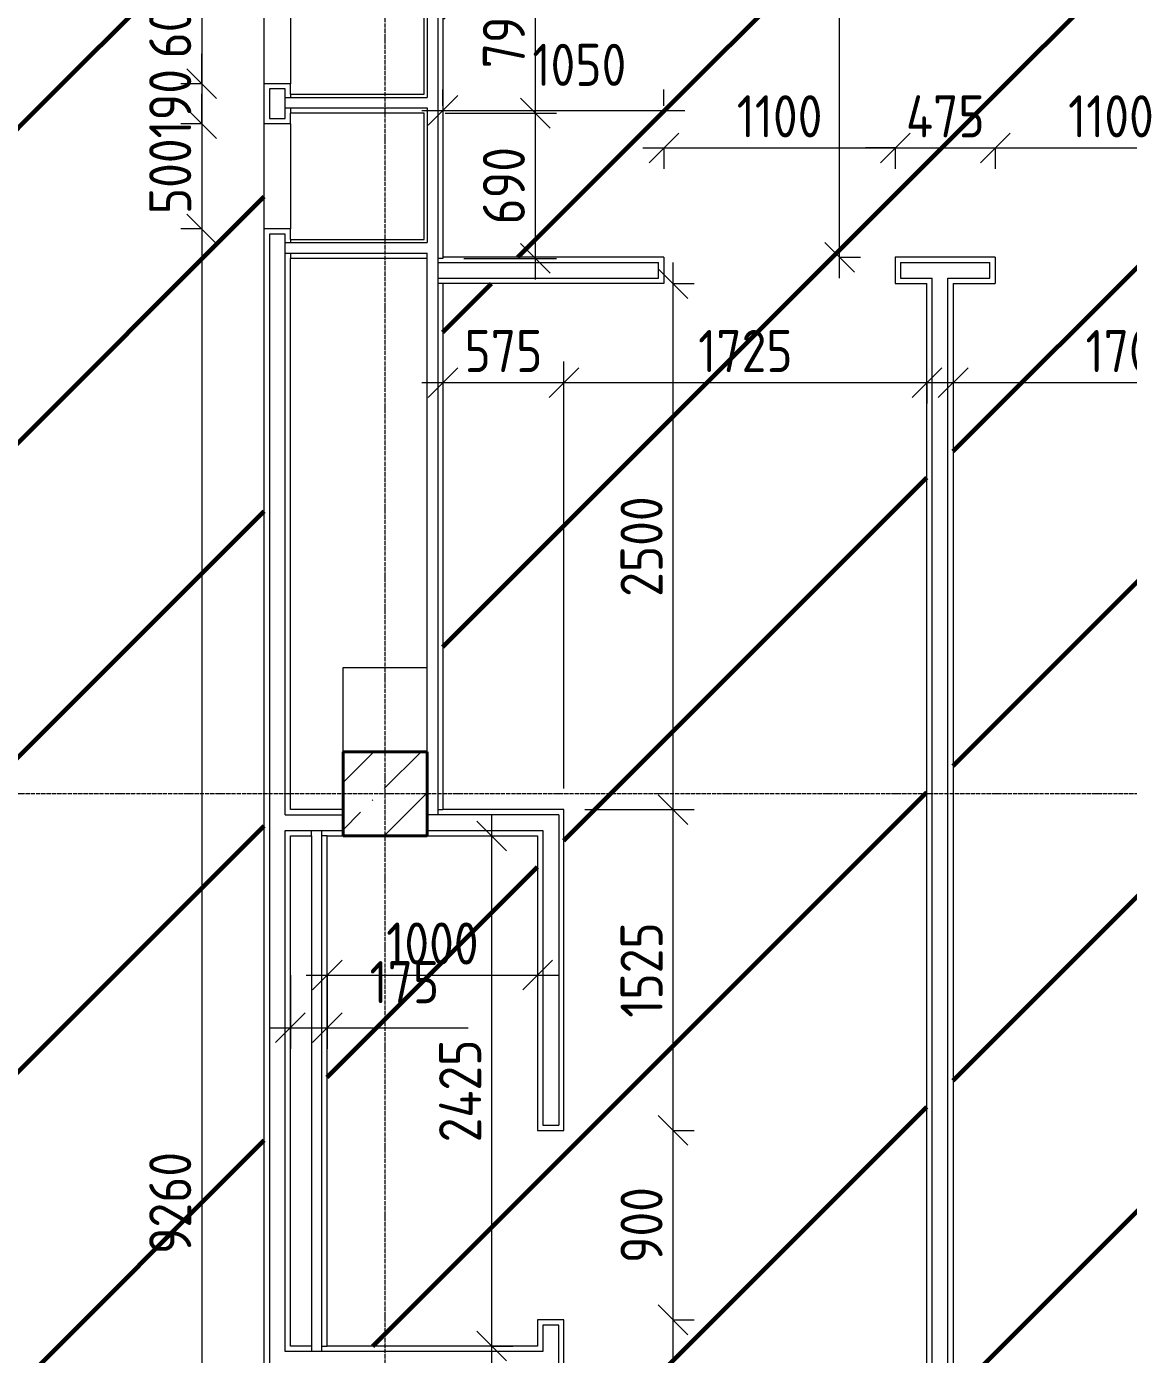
# Model space of a CAD drawing. Header units: millimetres. Extents: x -56773 to 323062, y -262288 to 76460.
# Drawn here: x -10895 to -5658, y -143857 to -137546 of the extents above; entities that cross this region are included whole.
import ezdxf

# ---------------------------------------------------------------- set-up
doc = ezdxf.new("R2010")
doc.units = ezdxf.units.MM
doc.linetypes.add('ADSK_Линия сетки', pattern=[25, 20, -2.5, 0, -2.5])
for name, color, linetype, lineweight in [('1.1)Стяжка керамзит  2 этаж', 5, 'Continuous', 60), ('Несущие колонны', 7, 'Continuous', 18), ('Оси', 7, 'Continuous', 9), ('Перекрытие', 7, 'Continuous', 18), ('Размеры', 7, 'Continuous', 9), ('Стены внутренние', 7, 'Continuous', 18), ('Стены штриховка', 7, 'Continuous', 9)]:
    doc.layers.add(name, color=color, linetype=linetype, lineweight=lineweight)
doc.styles.add('GOST Common_3', font='', dxfattribs={"width": 0.9, "height": 200})
doc.styles.get('GOST Common_3').set_extended_font_data('GOST Common')
doc.dimstyles.new('ADSK_Основной_2_0', dxfattribs={"dimscale": 304.8, "dimtxt": 201.142999, "dimasz": 0.463911, "dimexe": 0.328084, "dimexo": 0.328084, "dimgap": 0.164042, "dimtad": 1, "dimdec": 3, "dimrnd": 0.001, "dimdsep": 46, "dimtxsty": 'GOST Common_3', "dimblk1": 'OBLIQUE', "dimblk2": 'OBLIQUE', "dimsah": 1, "dimcen": 0.09, "dimdle": 0.328084, "dimazin": 2, "dimtfac": 1, "dimtdec": 4, "dimtix": 1, "dimtmove": 0, "dimatfit": 3, "dimfxl": 1, "dimtvp": 1, "dimtolj": 1, "dimtzin": 0, "dimlwd": 20, "dimlwe": 20, "dimarcsym": 2})
doc.dimstyles.new('ADSK_Основной_2_0_1', dxfattribs={"dimscale": 304.8, "dimtxt": 201.142999, "dimasz": 0.463911, "dimexe": 0.328084, "dimexo": 0.328084, "dimgap": 0.164042, "dimtad": 1, "dimdec": 3, "dimrnd": 0.001, "dimdsep": 46, "dimtxsty": 'GOST Common_3', "dimblk1": 'OBLIQUE', "dimblk2": 'OBLIQUE', "dimsah": 1, "dimcen": 0.09, "dimdle": 0.328084, "dimazin": 2, "dimtfac": 1, "dimtdec": 4, "dimtix": 1, "dimtmove": 1, "dimatfit": 3, "dimfxl": 1, "dimtvp": 1, "dimtolj": 1, "dimtzin": 0, "dimlwd": 20, "dimlwe": 20, "dimarcsym": 2})
doc.dimstyles.new('ADSK_Основной_2_0_2', dxfattribs={"dimscale": 304.8, "dimtxt": 201.142999, "dimasz": 0.463911, "dimexe": 0.328084, "dimexo": 0.328084, "dimgap": 0.164042, "dimtad": 1, "dimdec": 3, "dimrnd": 0.001, "dimdsep": 46, "dimtxsty": 'GOST Common_3', "dimblk1": 'OBLIQUE', "dimblk2": 'OBLIQUE', "dimsah": 1, "dimcen": 0.09, "dimdle": 0.328084, "dimazin": 2, "dimtfac": 1, "dimtdec": 4, "dimtix": 1, "dimtmove": 0, "dimatfit": 3, "dimfxl": 1, "dimtvp": 1, "dimtolj": 1, "dimtzin": 0, "dimlwd": 20, "dimlwe": 20, "dimarcsym": 2})

# ---------------------------------------------------------------- blocks, each defined once
blk = doc.blocks.new('ADSK_КолоннаЖБ_Прямоугольная - 400x400 мм-1807142-Кладочный план 3-го этажа')
at = {"layer": 'Несущие колонны', "lineweight": 40}
for p, q in [((-200, 200), (200, 200)), ((-200, -200), (-200, 200)), ((200, 200), (200, -200)), ((200, -200), (-200, -200))]:
    blk.add_line(p, q, dxfattribs=at)
blk = doc.blocks.new('_Oblique')
at = {"color": 0, "linetype": 'ByBlock', "lineweight": -2}
blk.add_line((-0.5, -0.5), (0.5, 0.5), dxfattribs=at)
blk = doc.blocks.new('*D5318')
at = {"layer": 'Defpoints', "color": 0, "transparency": 16777216}
for p in [(-9962, -137217.8), (-10061.9, -137817.8), (-9962, -137817.8)]:
    blk.add_point(p, dxfattribs=at)
at = {"layer": 'Размеры', "color": 0, "lineweight": 20, "transparency": 16777216}
for p, q in [((-10061.9, -137117.8), (-10061.9, -137917.8)), ((-10062, -137217.8), (-10161.9, -137217.8)), ((-10062, -137817.8), (-10161.9, -137817.8))]:
    blk.add_line(p, q, dxfattribs=at)
at = {"layer": 'Размеры', "color": 0, "lineweight": 20, "transparency": 16777216, "xscale": 141.4, "yscale": 141.4, "zscale": 141.4}
for p, rotation in [((-10061.9, -137217.8), 90), ((-10061.9, -137817.8), 270)]:
    blk.add_blockref('_Oblique', p, dxfattribs=dict(at, rotation=rotation))
at = {"layer": 'Размеры', "color": 0, "lineweight": 9, "transparency": 16777216, "insert": (-10211.9, -137517.8), "char_height": 200, "width": 454.106, "attachment_point": 5, "rotation": 90, "style": 'GOST Common_3'}
blk.add_mtext('\\A1;600', dxfattribs=at)
blk = doc.blocks.new('*D5319')
at = {"layer": 'Defpoints', "color": 0, "transparency": 16777216}
for p in [(-9962, -137817.8), (-10061.9, -138007.8), (-9962, -138007.8)]:
    blk.add_point(p, dxfattribs=at)
at = {"layer": 'Размеры', "color": 0, "lineweight": 20, "transparency": 16777216}
for p, q in [((-10061.9, -137817.8), (-10061.9, -137676.4)), ((-10062, -137817.8), (-10161.9, -137817.8)), ((-10061.9, -137817.8), (-10061.9, -138007.8)), ((-10062, -138007.8), (-10161.9, -138007.8)), ((-10061.9, -138007.8), (-10061.9, -138149.2))]:
    blk.add_line(p, q, dxfattribs=at)
at = {"layer": 'Размеры', "color": 0, "lineweight": 20, "transparency": 16777216, "xscale": 141.4, "yscale": 141.4, "zscale": 141.4}
for p, rotation in [((-10061.9, -137817.8), 270), ((-10061.9, -138007.8), 90)]:
    blk.add_blockref('_Oblique', p, dxfattribs=dict(at, rotation=rotation))
at = {"layer": 'Размеры', "color": 0, "lineweight": 9, "transparency": 16777216, "insert": (-10211.9, -137912.8), "char_height": 200, "width": 409.104, "attachment_point": 5, "rotation": 90, "style": 'GOST Common_3'}
blk.add_mtext('\\A1;190', dxfattribs=at)
blk = doc.blocks.new('*D5320')
at = {"layer": 'Defpoints', "color": 0, "transparency": 16777216}
for p in [(-9962, -138007.8), (-10061.9, -138507.8), (-9962, -138507.8)]:
    blk.add_point(p, dxfattribs=at)
at = {"layer": 'Размеры', "color": 0, "lineweight": 20, "transparency": 16777216}
for p, q in [((-10061.9, -138007.8), (-10061.9, -137866.4)), ((-10062, -138007.8), (-10161.9, -138007.8)), ((-10061.9, -138007.8), (-10061.9, -138507.8)), ((-10062, -138507.8), (-10161.9, -138507.8)), ((-10061.9, -138507.8), (-10061.9, -138649.2))]:
    blk.add_line(p, q, dxfattribs=at)
at = {"layer": 'Размеры', "color": 0, "lineweight": 20, "transparency": 16777216, "xscale": 141.4, "yscale": 141.4, "zscale": 141.4}
for p, rotation in [((-10061.9, -138007.8), 270), ((-10061.9, -138507.8), 90)]:
    blk.add_blockref('_Oblique', p, dxfattribs=dict(at, rotation=rotation))
at = {"layer": 'Размеры', "color": 0, "lineweight": 9, "transparency": 16777216, "insert": (-10211.9, -138257.8), "char_height": 200, "width": 454.106, "attachment_point": 5, "rotation": 90, "style": 'GOST Common_3'}
blk.add_mtext('\\A1;500', dxfattribs=at)
blk = doc.blocks.new('*D5321')
at = {"layer": 'Defpoints', "color": 0, "transparency": 16777216}
for p in [(-9962, -138507.8), (-10061.9, -147767.8), (-9765.6, -147767.8)]:
    blk.add_point(p, dxfattribs=at)
at = {"layer": 'Размеры', "color": 0, "lineweight": 20, "transparency": 16777216}
for p, q in [((-10061.9, -138407.8), (-10061.9, -147867.8)), ((-10062, -138507.8), (-10161.9, -138507.8)), ((-9865.6, -147767.8), (-10161.9, -147767.8))]:
    blk.add_line(p, q, dxfattribs=at)
at = {"layer": 'Размеры', "color": 0, "lineweight": 20, "transparency": 16777216, "xscale": 141.4, "yscale": 141.4, "zscale": 141.4}
for p, rotation in [((-10061.9, -138507.8), 90), ((-10061.9, -147767.8), 270)]:
    blk.add_blockref('_Oblique', p, dxfattribs=dict(at, rotation=rotation))
at = {"layer": 'Размеры', "color": 0, "lineweight": 9, "transparency": 16777216, "insert": (-10211.9, -143137.8), "char_height": 200, "width": 605.475, "attachment_point": 5, "rotation": 90, "style": 'GOST Common_3'}
blk.add_mtext('\\A1;9260', dxfattribs=at)
blk = doc.blocks.new('*D5360')
at = {"layer": 'Defpoints', "color": 0, "transparency": 16777216}
for p in [(-8915.6, -134517.8), (-7030.4, -134517.8), (-7130.4, -138642.8)]:
    blk.add_point(p, dxfattribs=at)
at = {"layer": 'Размеры', "color": 0, "lineweight": 20, "transparency": 16777216}
for p, q in [((-7030.4, -138742.8), (-7030.4, -134417.8)), ((-8815.6, -134517.8), (-6930.4, -134517.8)), ((-7030.4, -138642.8), (-6930.4, -138642.8))]:
    blk.add_line(p, q, dxfattribs=at)
at = {"layer": 'Размеры', "color": 0, "lineweight": 20, "transparency": 16777216, "xscale": 141.4, "yscale": 141.4, "zscale": 141.4}
for p, rotation in [((-7030.4, -134517.8), 90), ((-7030.4, -138642.8), 270)]:
    blk.add_blockref('_Oblique', p, dxfattribs=dict(at, rotation=rotation))
at = {"layer": 'Размеры', "color": 0, "lineweight": 9, "transparency": 16777216, "insert": (-7180.4, -136580.3), "char_height": 200, "width": 580.928, "attachment_point": 5, "rotation": 90, "style": 'GOST Common_3'}
blk.add_mtext('\\A1;4125', dxfattribs=at)
blk = doc.blocks.new('*D5364')
at = {"layer": 'Defpoints', "color": 0, "transparency": 16777216}
for p in [(-9005.6, -137957.8), (-8476.1, -137957.8), (-8915.6, -138647.8)]:
    blk.add_point(p, dxfattribs=at)
at = {"layer": 'Размеры', "color": 0, "lineweight": 20, "transparency": 16777216}
for p, q in [((-8476.1, -138747.8), (-8476.1, -137857.8)), ((-8905.6, -137957.8), (-8376.1, -137957.8)), ((-8815.6, -138647.8), (-8376.1, -138647.8))]:
    blk.add_line(p, q, dxfattribs=at)
at = {"layer": 'Размеры', "color": 0, "lineweight": 20, "transparency": 16777216, "xscale": 141.4, "yscale": 141.4, "zscale": 141.4}
for p, rotation in [((-8476.1, -137957.8), 90), ((-8476.1, -138647.8), 270)]:
    blk.add_blockref('_Oblique', p, dxfattribs=dict(at, rotation=rotation))
at = {"layer": 'Размеры', "color": 0, "lineweight": 9, "transparency": 16777216, "insert": (-8626.1, -138302.8), "char_height": 200, "width": 454.106, "attachment_point": 5, "rotation": 90, "style": 'GOST Common_3'}
blk.add_mtext('\\A1;690', dxfattribs=at)
blk = doc.blocks.new('*D5365')
at = {"layer": 'Defpoints', "color": 0, "transparency": 16777216}
for p in [(-9005.6, -137167.8), (-8476.1, -137167.8), (-9005.6, -137957.8)]:
    blk.add_point(p, dxfattribs=at)
at = {"layer": 'Размеры', "color": 0, "lineweight": 20, "transparency": 16777216}
for p, q in [((-8476.1, -138057.8), (-8476.1, -137067.8)), ((-8905.6, -137167.8), (-8376.1, -137167.8)), ((-8905.6, -137957.8), (-8376.1, -137957.8))]:
    blk.add_line(p, q, dxfattribs=at)
at = {"layer": 'Размеры', "color": 0, "lineweight": 20, "transparency": 16777216, "xscale": 141.4, "yscale": 141.4, "zscale": 141.4}
for p, rotation in [((-8476.1, -137167.8), 90), ((-8476.1, -137957.8), 270)]:
    blk.add_blockref('_Oblique', p, dxfattribs=dict(at, rotation=rotation))
at = {"layer": 'Размеры', "color": 0, "lineweight": 9, "transparency": 16777216, "insert": (-8626.1, -137562.8), "char_height": 200, "width": 454.106, "attachment_point": 5, "rotation": 90, "style": 'GOST Common_3'}
blk.add_mtext('\\A1;790', dxfattribs=at)
blk = doc.blocks.new('*D5368')
at = {"layer": 'Defpoints', "color": 0, "transparency": 16777216}
for p in [(-7865.6, -137944.7), (-8915.6, -138022.8), (-7865.6, -138022.8)]:
    blk.add_point(p, dxfattribs=at)
at = {"layer": 'Размеры', "color": 0, "lineweight": 20, "transparency": 16777216}
for p, q in [((-8915.6, -137922.8), (-8915.6, -137844.7)), ((-7865.6, -137922.8), (-7865.6, -137844.7)), ((-9015.6, -137944.7), (-7765.6, -137944.7))]:
    blk.add_line(p, q, dxfattribs=at)
at = {"layer": 'Размеры', "color": 0, "lineweight": 20, "transparency": 16777216, "xscale": 141.4, "yscale": 141.4, "zscale": 141.4, "rotation": 180}
blk.add_blockref('_Oblique', (-8915.6, -137944.7), dxfattribs=at)
at = {"layer": 'Размеры', "color": 0, "lineweight": 20, "transparency": 16777216, "xscale": 141.4, "yscale": 141.4, "zscale": 141.4}
blk.add_blockref('_Oblique', (-7865.6, -137944.7), dxfattribs=at)
at = {"layer": 'Размеры', "color": 0, "lineweight": 9, "transparency": 16777216, "insert": (-8490.2, -137628.1), "char_height": 200, "width": 560.473, "attachment_point": 1, "line_spacing_factor": 1.022761, "style": 'GOST Common_3'}
blk.add_mtext('\\A1;1050', dxfattribs=at)
blk = doc.blocks.new('*D5369')
at = {"layer": 'Defpoints', "color": 0, "transparency": 16777216}
for p in [(-7865.6, -138022.8), (-6765.6, -138022.8), (-6765.6, -138122.8)]:
    blk.add_point(p, dxfattribs=at)
at = {"layer": 'Размеры', "color": 0, "lineweight": 20, "transparency": 16777216}
for p, q in [((-7965.6, -138122.8), (-6665.6, -138122.8)), ((-7865.6, -138122.8), (-7865.6, -138222.8)), ((-6765.6, -138122.8), (-6765.6, -138222.8))]:
    blk.add_line(p, q, dxfattribs=at)
at = {"layer": 'Размеры', "color": 0, "lineweight": 20, "transparency": 16777216, "xscale": 141.4, "yscale": 141.4, "zscale": 141.4, "rotation": 180}
blk.add_blockref('_Oblique', (-7865.6, -138122.8), dxfattribs=at)
at = {"layer": 'Размеры', "color": 0, "lineweight": 20, "transparency": 16777216, "xscale": 141.4, "yscale": 141.4, "zscale": 141.4}
blk.add_blockref('_Oblique', (-6765.6, -138122.8), dxfattribs=at)
at = {"layer": 'Размеры', "color": 0, "lineweight": 9, "transparency": 16777216, "insert": (-7315.6, -137972.8), "char_height": 200, "width": 515.472, "attachment_point": 5, "style": 'GOST Common_3'}
blk.add_mtext('\\A1;1100', dxfattribs=at)
blk = doc.blocks.new('*D5370')
at = {"layer": 'Defpoints', "color": 0, "transparency": 16777216}
for p in [(-6765.6, -138022.8), (-6290.6, -138022.8), (-6290.6, -138122.8)]:
    blk.add_point(p, dxfattribs=at)
at = {"layer": 'Размеры', "color": 0, "lineweight": 20, "transparency": 16777216}
for p, q in [((-6765.6, -138122.8), (-6907, -138122.8)), ((-6765.6, -138122.8), (-6765.6, -138222.8)), ((-6765.6, -138122.8), (-6290.6, -138122.8)), ((-6290.6, -138122.8), (-6290.6, -138222.8)), ((-6290.6, -138122.8), (-6149.2, -138122.8))]:
    blk.add_line(p, q, dxfattribs=at)
at = {"layer": 'Размеры', "color": 0, "lineweight": 20, "transparency": 16777216, "xscale": 141.4, "yscale": 141.4, "zscale": 141.4}
blk.add_blockref('_Oblique', (-6765.6, -138122.8), dxfattribs=at)
at = {"layer": 'Размеры', "color": 0, "lineweight": 20, "transparency": 16777216, "xscale": 141.4, "yscale": 141.4, "zscale": 141.4, "rotation": 180}
blk.add_blockref('_Oblique', (-6290.6, -138122.8), dxfattribs=at)
at = {"layer": 'Размеры', "color": 0, "lineweight": 9, "transparency": 16777216, "insert": (-6528.1, -137972.8), "char_height": 200, "width": 474.561, "attachment_point": 5, "style": 'GOST Common_3'}
blk.add_mtext('\\A1;475', dxfattribs=at)
blk = doc.blocks.new('*D5371')
at = {"layer": 'Defpoints', "color": 0, "transparency": 16777216}
for p in [(-6290.6, -138022.8), (-5190.6, -138022.8), (-5190.6, -138122.8)]:
    blk.add_point(p, dxfattribs=at)
at = {"layer": 'Размеры', "color": 0, "lineweight": 20, "transparency": 16777216}
for p, q in [((-6390.6, -138122.8), (-5090.6, -138122.8)), ((-6290.6, -138122.8), (-6290.6, -138222.8)), ((-5190.6, -138122.8), (-5190.6, -138222.8))]:
    blk.add_line(p, q, dxfattribs=at)
at = {"layer": 'Размеры', "color": 0, "lineweight": 20, "transparency": 16777216, "xscale": 141.4, "yscale": 141.4, "zscale": 141.4, "rotation": 180}
blk.add_blockref('_Oblique', (-6290.6, -138122.8), dxfattribs=at)
at = {"layer": 'Размеры', "color": 0, "lineweight": 20, "transparency": 16777216, "xscale": 141.4, "yscale": 141.4, "zscale": 141.4}
blk.add_blockref('_Oblique', (-5190.6, -138122.8), dxfattribs=at)
at = {"layer": 'Размеры', "color": 0, "lineweight": 9, "transparency": 16777216, "insert": (-5740.6, -137972.8), "char_height": 200, "width": 515.472, "attachment_point": 5, "style": 'GOST Common_3'}
blk.add_mtext('\\A1;1100', dxfattribs=at)
blk = doc.blocks.new('*D5375')
at = {"layer": 'Defpoints', "color": 0, "transparency": 16777216}
for p in [(-7921.8, -143692.8), (-7821.8, -143692.8), (-7921.8, -145042.8)]:
    blk.add_point(p, dxfattribs=at)
at = {"layer": 'Размеры', "color": 0, "lineweight": 20, "transparency": 16777216}
for p, q in [((-7821.8, -145142.8), (-7821.8, -143592.8)), ((-7821.8, -143692.8), (-7721.8, -143692.8)), ((-7821.8, -145042.8), (-7721.8, -145042.8))]:
    blk.add_line(p, q, dxfattribs=at)
at = {"layer": 'Размеры', "color": 0, "lineweight": 20, "transparency": 16777216, "xscale": 141.4, "yscale": 141.4, "zscale": 141.4}
for p, rotation in [((-7821.8, -143692.8), 90), ((-7821.8, -145042.8), 270)]:
    blk.add_blockref('_Oblique', p, dxfattribs=dict(at, rotation=rotation))
at = {"layer": 'Размеры', "color": 0, "lineweight": 9, "transparency": 16777216, "insert": (-7971.8, -144367.8), "char_height": 200, "width": 560.473, "attachment_point": 5, "rotation": 90, "style": 'GOST Common_3'}
blk.add_mtext('\\A1;1350', dxfattribs=at)
blk = doc.blocks.new('*D5376')
at = {"layer": 'Defpoints', "color": 0, "transparency": 16777216}
for p in [(-7921.8, -142792.8), (-7821.8, -142792.8), (-7921.8, -143692.8)]:
    blk.add_point(p, dxfattribs=at)
at = {"layer": 'Размеры', "color": 0, "lineweight": 20, "transparency": 16777216}
for p, q in [((-7821.8, -143792.8), (-7821.8, -142692.8)), ((-7821.8, -142792.8), (-7721.8, -142792.8)), ((-7821.8, -143692.8), (-7721.8, -143692.8))]:
    blk.add_line(p, q, dxfattribs=at)
at = {"layer": 'Размеры', "color": 0, "lineweight": 20, "transparency": 16777216, "xscale": 141.4, "yscale": 141.4, "zscale": 141.4}
for p, rotation in [((-7821.8, -142792.8), 90), ((-7821.8, -143692.8), 270)]:
    blk.add_blockref('_Oblique', p, dxfattribs=dict(at, rotation=rotation))
at = {"layer": 'Размеры', "color": 0, "lineweight": 9, "transparency": 16777216, "insert": (-7971.8, -143242.8), "char_height": 200, "width": 454.106, "attachment_point": 5, "rotation": 90, "style": 'GOST Common_3'}
blk.add_mtext('\\A1;900', dxfattribs=at)
blk = doc.blocks.new('*D5377')
at = {"layer": 'Defpoints', "color": 0, "transparency": 16777216}
for p in [(-8340.6, -141267.8), (-7821.8, -141267.8), (-7921.8, -142792.8)]:
    blk.add_point(p, dxfattribs=at)
at = {"layer": 'Размеры', "color": 0, "lineweight": 20, "transparency": 16777216}
for p, q in [((-7821.8, -142892.8), (-7821.8, -141167.8)), ((-8240.6, -141267.8), (-7721.8, -141267.8)), ((-7821.8, -142792.8), (-7721.8, -142792.8))]:
    blk.add_line(p, q, dxfattribs=at)
at = {"layer": 'Размеры', "color": 0, "lineweight": 20, "transparency": 16777216, "xscale": 141.4, "yscale": 141.4, "zscale": 141.4}
for p, rotation in [((-7821.8, -141267.8), 90), ((-7821.8, -142792.8), 270)]:
    blk.add_blockref('_Oblique', p, dxfattribs=dict(at, rotation=rotation))
at = {"layer": 'Размеры', "color": 0, "lineweight": 9, "transparency": 16777216, "insert": (-7971.8, -142030.3), "char_height": 200, "width": 560.473, "attachment_point": 5, "rotation": 90, "style": 'GOST Common_3'}
blk.add_mtext('\\A1;1525', dxfattribs=at)
blk = doc.blocks.new('*D5378')
at = {"layer": 'Defpoints', "color": 0, "transparency": 16777216}
for p in [(-7921.8, -138767.8), (-7821.8, -138767.8), (-8340.6, -141267.8)]:
    blk.add_point(p, dxfattribs=at)
at = {"layer": 'Размеры', "color": 0, "lineweight": 20, "transparency": 16777216}
for p, q in [((-7821.8, -141367.8), (-7821.8, -138667.8)), ((-7821.8, -138767.8), (-7721.8, -138767.8)), ((-8240.6, -141267.8), (-7721.8, -141267.8))]:
    blk.add_line(p, q, dxfattribs=at)
at = {"layer": 'Размеры', "color": 0, "lineweight": 20, "transparency": 16777216, "xscale": 141.4, "yscale": 141.4, "zscale": 141.4}
for p, rotation in [((-7821.8, -138767.8), 90), ((-7821.8, -141267.8), 270)]:
    blk.add_blockref('_Oblique', p, dxfattribs=dict(at, rotation=rotation))
at = {"layer": 'Размеры', "color": 0, "lineweight": 9, "transparency": 16777216, "insert": (-7971.8, -140017.8), "char_height": 200, "width": 605.475, "attachment_point": 5, "rotation": 90, "style": 'GOST Common_3'}
blk.add_mtext('\\A1;2500', dxfattribs=at)
blk = doc.blocks.new('*D5379')
at = {"layer": 'Defpoints', "color": 0, "transparency": 16777216}
for p in [(-9640.6, -141954.3), (-9465.6, -141954.3), (-9465.6, -142304.5)]:
    blk.add_point(p, dxfattribs=at)
at = {"layer": 'Размеры', "color": 0, "lineweight": 20, "transparency": 16777216}
for p, q in [((-9640.6, -142054.3), (-9640.6, -142404.5)), ((-9465.6, -142054.3), (-9465.6, -142404.5)), ((-9740.6, -142304.5), (-9465.6, -142304.5)), ((-9465.6, -142304.5), (-8795.7, -142304.5))]:
    blk.add_line(p, q, dxfattribs=at)
at = {"layer": 'Размеры', "color": 0, "lineweight": 20, "transparency": 16777216, "xscale": 141.4, "yscale": 141.4, "zscale": 141.4, "rotation": 180}
blk.add_blockref('_Oblique', (-9640.6, -142304.5), dxfattribs=at)
at = {"layer": 'Размеры', "color": 0, "lineweight": 20, "transparency": 16777216, "xscale": 141.4, "yscale": 141.4, "zscale": 141.4}
blk.add_blockref('_Oblique', (-9465.6, -142304.5), dxfattribs=at)
at = {"layer": 'Размеры', "color": 0, "lineweight": 9, "transparency": 16777216, "insert": (-9264.5, -141987.9), "char_height": 200, "width": 409.104, "attachment_point": 1, "line_spacing_factor": 1.022761, "style": 'GOST Common_3'}
blk.add_mtext('\\A1;175', dxfattribs=at)
blk = doc.blocks.new('*D5380')
at = {"layer": 'Defpoints', "color": 0, "transparency": 16777216}
for p in [(-9465.6, -141954.3), (-8465.6, -141954.3), (-8465.6, -142054.3)]:
    blk.add_point(p, dxfattribs=at)
at = {"layer": 'Размеры', "color": 0, "lineweight": 20, "transparency": 16777216}
for p, q in [((-9565.6, -142054.3), (-8365.6, -142054.3)), ((-9465.6, -142054.3), (-9465.6, -142154.3)), ((-8465.6, -142054.3), (-8465.6, -142154.3))]:
    blk.add_line(p, q, dxfattribs=at)
at = {"layer": 'Размеры', "color": 0, "lineweight": 20, "transparency": 16777216, "xscale": 141.4, "yscale": 141.4, "zscale": 141.4, "rotation": 180}
blk.add_blockref('_Oblique', (-9465.6, -142054.3), dxfattribs=at)
at = {"layer": 'Размеры', "color": 0, "lineweight": 20, "transparency": 16777216, "xscale": 141.4, "yscale": 141.4, "zscale": 141.4}
blk.add_blockref('_Oblique', (-8465.6, -142054.3), dxfattribs=at)
at = {"layer": 'Размеры', "color": 0, "lineweight": 9, "transparency": 16777216, "insert": (-8965.6, -141904.3), "char_height": 200, "width": 560.473, "attachment_point": 5, "style": 'GOST Common_3'}
blk.add_mtext('\\A1;1000', dxfattribs=at)
blk = doc.blocks.new('*D5381')
at = {"layer": 'Defpoints', "color": 0, "transparency": 16777216}
for p in [(-8783.9, -141392.8), (-8683.9, -141392.8), (-8783.9, -143817.8)]:
    blk.add_point(p, dxfattribs=at)
at = {"layer": 'Размеры', "color": 0, "lineweight": 20, "transparency": 16777216}
for p, q in [((-8683.9, -143917.8), (-8683.9, -141292.8)), ((-8683.9, -141392.8), (-8583.9, -141392.8)), ((-8683.9, -143817.8), (-8583.9, -143817.8))]:
    blk.add_line(p, q, dxfattribs=at)
at = {"layer": 'Размеры', "color": 0, "lineweight": 20, "transparency": 16777216, "xscale": 141.4, "yscale": 141.4, "zscale": 141.4}
for p, rotation in [((-8683.9, -141392.8), 90), ((-8683.9, -143817.8), 270)]:
    blk.add_blockref('_Oblique', p, dxfattribs=dict(at, rotation=rotation))
at = {"layer": 'Размеры', "color": 0, "lineweight": 9, "transparency": 16777216, "insert": (-8833.9, -142605.3), "char_height": 200, "width": 625.93, "attachment_point": 5, "rotation": 90, "style": 'GOST Common_3'}
blk.add_mtext('\\A1;2425', dxfattribs=at)
blk = doc.blocks.new('*D5503')
at = {"layer": 'Defpoints', "color": 0, "transparency": 16777216}
for p in [(-6490.6, -139138.4), (-4790.6, -139238.4), (-4790.6, -141267.8)]:
    blk.add_point(p, dxfattribs=at)
at = {"layer": 'Размеры', "color": 0, "lineweight": 20, "transparency": 16777216}
for p, q in [((-4790.6, -141167.8), (-4790.6, -139138.4)), ((-6590.6, -139238.4), (-4690.6, -139238.4)), ((-6490.6, -139238.4), (-6490.6, -139338.4))]:
    blk.add_line(p, q, dxfattribs=at)
at = {"layer": 'Размеры', "color": 0, "lineweight": 20, "transparency": 16777216, "xscale": 141.4, "yscale": 141.4, "zscale": 141.4, "rotation": 180}
blk.add_blockref('_Oblique', (-6490.6, -139238.4), dxfattribs=at)
at = {"layer": 'Размеры', "color": 0, "lineweight": 20, "transparency": 16777216, "xscale": 141.4, "yscale": 141.4, "zscale": 141.4}
blk.add_blockref('_Oblique', (-4790.6, -139238.4), dxfattribs=at)
at = {"layer": 'Размеры', "color": 0, "lineweight": 9, "transparency": 16777216, "insert": (-5640.6, -139088.4), "char_height": 200, "width": 560.473, "attachment_point": 5, "style": 'GOST Common_3'}
blk.add_mtext('\\A1;1700', dxfattribs=at)
blk = doc.blocks.new('*D5505')
at = {"layer": 'Defpoints', "color": 0, "transparency": 16777216}
for p in [(-8915.6, -139138.4), (-8340.6, -139238.4), (-8340.6, -141267.8)]:
    blk.add_point(p, dxfattribs=at)
at = {"layer": 'Размеры', "color": 0, "lineweight": 20, "transparency": 16777216}
for p, q in [((-8340.6, -141167.8), (-8340.6, -139138.4)), ((-9015.6, -139238.4), (-8240.6, -139238.4)), ((-8915.6, -139238.4), (-8915.6, -139338.4))]:
    blk.add_line(p, q, dxfattribs=at)
at = {"layer": 'Размеры', "color": 0, "lineweight": 20, "transparency": 16777216, "xscale": 141.4, "yscale": 141.4, "zscale": 141.4, "rotation": 180}
blk.add_blockref('_Oblique', (-8915.6, -139238.4), dxfattribs=at)
at = {"layer": 'Размеры', "color": 0, "lineweight": 20, "transparency": 16777216, "xscale": 141.4, "yscale": 141.4, "zscale": 141.4}
blk.add_blockref('_Oblique', (-8340.6, -139238.4), dxfattribs=at)
at = {"layer": 'Размеры', "color": 0, "lineweight": 9, "transparency": 16777216, "insert": (-8628.1, -139088.4), "char_height": 200, "width": 454.106, "attachment_point": 5, "style": 'GOST Common_3'}
blk.add_mtext('\\A1;575', dxfattribs=at)
blk = doc.blocks.new('*D5506')
at = {"layer": 'Defpoints', "color": 0, "transparency": 16777216}
for p in [(-6615.6, -139138.4), (-6615.6, -139238.4), (-8340.6, -141267.8)]:
    blk.add_point(p, dxfattribs=at)
at = {"layer": 'Размеры', "color": 0, "lineweight": 20, "transparency": 16777216}
for p, q in [((-8340.6, -141167.8), (-8340.6, -139138.4)), ((-8440.6, -139238.4), (-6515.6, -139238.4)), ((-6615.6, -139238.4), (-6615.6, -139338.4))]:
    blk.add_line(p, q, dxfattribs=at)
at = {"layer": 'Размеры', "color": 0, "lineweight": 20, "transparency": 16777216, "xscale": 141.4, "yscale": 141.4, "zscale": 141.4, "rotation": 180}
blk.add_blockref('_Oblique', (-8340.6, -139238.4), dxfattribs=at)
at = {"layer": 'Размеры', "color": 0, "lineweight": 20, "transparency": 16777216, "xscale": 141.4, "yscale": 141.4, "zscale": 141.4}
blk.add_blockref('_Oblique', (-6615.6, -139238.4), dxfattribs=at)
at = {"layer": 'Размеры', "color": 0, "lineweight": 9, "transparency": 16777216, "insert": (-7478.1, -139088.4), "char_height": 200, "width": 560.473, "attachment_point": 5, "style": 'GOST Common_3'}
blk.add_mtext('\\A1;1725', dxfattribs=at)

msp = doc.modelspace()

# ---------------------------------------------------------------- hatches: boundary and pattern name
at = {"layer": '1.1)Стяжка керамзит  2 этаж', "transparency": 33554687}
h = msp.add_hatch(dxfattribs=at)
h.set_pattern_fill('ANSI31', color=5, scale=333)
h.paths.add_polyline_path([(-9765.6385, -134417.7816), (-9640.6385, -134417.7816), (-9640.6385, -134517.7816), (-8915.6385, -134517.7816), (-8915.6385, -137897.8439), (-3240.6385, -137897.8439), (-3240.6385, -136842.7816), (-3240.6385, -135992.7816), (-3390.6385, -135992.7816), (-3390.6385, -135592.7816), (-3240.6385, -135592.7816), (-3240.6385, -134692.7816), (-3240.6385, -133042.7816), (-3240.6385, -132192.7816), (-3390.6385, -132192.7816), (-3390.6385, -131792.7816), (-3240.6385, -131792.7816), (-3240.6385, -131192.7816), (-3240.6385, -129942.7816), (-3240.6385, -129867.7816), (-7390.6385, -129867.7816), (-7390.6385, -129742.7816), (-3240.6385, -129742.7816), (-3240.6385, -126992.7816), (-3390.6385, -126992.7816), (-3390.6385, -126842.7816), (-3990.6385, -126842.7816), (-5640.6385, -126842.7816), (-6790.6385, -126842.7816), (-8440.6385, -126842.7816), (-8915.6385, -126842.7816), (-8915.6385, -127667.7816), (-9640.6385, -127667.7816), (-9640.6385, -127792.7816), (-9765.6385, -127792.7816), (-9765.6385, -126842.7816), (-10590.6385, -126842.7816), (-12240.6385, -126842.7816), (-13390.6385, -126842.7816), (-13390.6385, -126992.7816), (-13790.6385, -126992.7816), (-13790.6385, -126842.7816), (-14165.6385, -126842.7816), (-14165.6385, -127942.7816), (-14290.6385, -127942.7816), (-14290.6385, -126842.7816), (-14390.6385, -126842.7816), (-16040.6385, -126842.7816), (-17190.6385, -126842.7816), (-18840.6385, -126842.7816), (-19390.6385, -126842.7816), (-19390.6385, -126992.7816), (-19540.6385, -126992.7816), (-19540.6385, -131892.7816), (-16765.6385, -131892.7816), (-16765.6385, -131517.7816), (-14290.6385, -131517.7816), (-14290.6385, -129142.7816), (-14165.6385, -129142.7816), (-14165.6385, -131717.7816), (-12890.6385, -131717.7816), (-12890.6385, -133342.7816), (-13015.6385, -133342.7816), (-13015.6385, -133017.7816), (-14290.6385, -133017.7816), (-14290.6385, -132017.7816), (-16690.6385, -132017.7816), (-16690.6385, -132542.7816), (-16690.6385, -133542.7816), (-16690.6385, -134442.7816), (-16690.6385, -135442.7816), (-16690.6385, -135792.7816), (-13015.6385, -135792.7816), (-13015.6385, -134892.7816), (-12890.6385, -134892.7816), (-12890.6385, -135792.7816), (-12890.6385, -136917.7816), (-13090.6385, -136917.7816), (-13090.6385, -135992.7816), (-15790.6385, -135992.7816), (-15790.6385, -137792.7816), (-15790.6385, -137897.8439), (-11060.9949, -137897.8439), (-9765.6385, -137897.8439), (-9765.6385, -137817.7816), (-9765.6385, -137217.7816)])
h.paths.add_polyline_path([(-9765.6385, -132967.7816), (-9765.6385, -128992.7816), (-9640.6385, -128992.7816), (-9640.6385, -129117.7816), (-8915.6385, -129117.7816), (-8915.6385, -129742.7816), (-8390.6385, -129742.7816), (-8390.6385, -129867.7816), (-8915.6385, -129867.7816), (-8915.6385, -132867.7816), (-9640.6385, -132867.7816), (-9640.6385, -132967.7816)], flags=16)
h.paths.add_polyline_path([(-9665.6385, -129017.7816), (-9665.6385, -129142.7816), (-9640.6385, -129142.7816), (-9640.6385, -129117.7816)], flags=0)
h.paths.add_polyline_path([(-8415.6385, -129842.7816), (-8940.6385, -129842.7816), (-8940.6385, -129867.7816), (-8915.6385, -129867.7816)], flags=0)
h.paths.add_polyline_path([(-9640.6385, -132792.7816), (-9640.6385, -130067.7816), (-9640.6385, -130042.7816), (-8990.6385, -130042.7816), (-8990.6385, -132792.7816)], flags=0)
h.paths.add_polyline_path([(-9390.6385, -132192.7816), (-9390.6385, -131792.7816), (-8990.6385, -131792.7816), (-8990.6385, -132192.7816)], flags=0)
h.paths.add_polyline_path([(-9640.6385, -129992.7816), (-9640.6385, -129192.7816), (-8990.6385, -129192.7816), (-8990.6385, -129992.7816)], flags=0)
h.paths.add_polyline_path([(-8915.6385, -129742.7816), (-8415.6385, -129767.7816), (-8940.6385, -129767.7816), (-8940.6385, -129742.7816)], flags=0)
h = msp.add_hatch(dxfattribs=at)
h.set_pattern_fill('ANSI31', color=5, scale=333)
h.paths.add_polyline_path([(-9765.6385, -138507.7816), (-9765.6385, -138007.7816), (-9765.6385, -137897.8439), (-11060.9949, -137897.8439), (-11060.9949, -147720.3127), (-9765.6385, -147720.3127)])
h = msp.add_hatch(dxfattribs=at)
h.set_pattern_fill('ANSI31', color=5, scale=333)
h.paths.add_polyline_path([(-6615.6385, -138767.7816), (-6765.6385, -138767.7816), (-6765.6385, -138642.7816), (-6290.6385, -138642.7816), (-6290.6385, -138767.7816), (-6490.6385, -138767.7816), (-6490.6385, -147642.7816), (-6215.6385, -147642.7816), (-6215.6385, -147720.3127), (-5115.6385, -147720.3127), (-5115.6385, -147642.7816), (-4790.6385, -147642.7816), (-4790.6385, -145942.7816), (-4665.6385, -145942.7816), (-4665.6385, -146917.7816), (-3665.6385, -146917.7816), (-3665.6385, -144117.7816), (-4665.6385, -144117.7816), (-4665.6385, -145042.7816), (-4790.6385, -145042.7816), (-4790.6385, -143692.7816), (-4665.6385, -143692.7816), (-4665.6385, -143817.7816), (-3665.6385, -143817.7816), (-3665.6385, -141392.7816), (-4665.6385, -141392.7816), (-4665.6385, -142792.7816), (-4790.6385, -142792.7816), (-4790.6385, -141267.7816), (-3390.6385, -141267.7816), (-3390.6385, -140992.7816), (-3240.6385, -140992.7816), (-3240.6385, -138767.7816), (-5190.6385, -138767.7816), (-5190.6385, -138642.7816), (-3240.6385, -138642.7816), (-3240.6385, -138492.7816), (-3240.6385, -137897.8439), (-8915.6385, -137897.8439), (-8915.6385, -138642.7816), (-7865.6385, -138642.7816), (-7865.6385, -138767.7816), (-8915.6385, -138767.7816), (-8915.6385, -141267.7816), (-8340.6385, -141267.7816), (-8340.6385, -142792.7816), (-8465.6385, -142792.7816), (-8465.6385, -141392.7816), (-8990.6385, -141392.7816), (-9390.6385, -141392.7816), (-9465.6385, -141392.7816), (-9465.6385, -143817.7816), (-8465.6385, -143817.7816), (-8465.6385, -143692.7816), (-8340.6385, -143692.7816), (-8340.6385, -145042.7816), (-8465.6385, -145042.7816), (-8465.6385, -144117.7816), (-9465.6385, -144117.7816), (-9465.6385, -146717.7816), (-8465.6385, -146717.7816), (-8465.6385, -145942.7816), (-8340.6385, -145942.7816), (-8340.6385, -147642.7816), (-8015.6385, -147642.7816), (-8015.6385, -147720.3127), (-6915.6385, -147720.3127), (-6915.6385, -147642.7816), (-6615.6385, -147642.7816)])
at = {"layer": 'Несущие колонны', "lineweight": 9}
h = msp.add_hatch(dxfattribs=at)
h.set_pattern_fill('FP_1', color=256, style=0, pattern_type=2)
h.set_pattern_definition([(45, (9.36, -150597.75), (-224.5064, 224.5064), []), (45, (233.87, -150597.75), (-224.5064, 224.5064), [396.875, -79.375, 3.353, -76.022])])
h.paths.add_polyline_path([(-9390.6385, -141392.7816), (-8990.6385, -141392.7816), (-8990.6385, -140992.7816), (-9390.6385, -140992.7816), (-9390.6385, -141367.7816)])

# ---------------------------------------------------------------- linework, layer by layer
for p, q in [((-8990.6385, -140992.7816), (-9390.6385, -140992.7816)), ((-9390.6385, -140992.7816), (-9390.6385, -141267.7816)), ((-8990.6385, -141267.7816), (-8990.6385, -140992.7816)), ((-9390.6385, -141267.7816), (-9390.6385, -141292.7816)), ((-9390.6385, -141292.7816), (-9390.6385, -141367.7816)), ((-8990.6385, -141292.7816), (-8990.6385, -141267.7816)), ((-8990.6385, -141367.7816), (-8990.6385, -141292.7816)), ((-9390.6385, -141367.7816), (-9390.6385, -141392.7816)), ((-8990.6385, -141392.7816), (-8990.6385, -141367.7816)), ((-9390.6385, -141392.7816), (-8990.6385, -141392.7816))]:
    msp.add_line(p, q, dxfattribs=at)
at = {"layer": 'Оси', "linetype": 'ADSK_Линия сетки', "lineweight": 5}
for p, q in [((-9190.6385, -161571.6329), (-9190.6385, -126096.8365)), ((62587.9153, -141192.7816), (-25230.7352, -141192.7816))]:
    msp.add_line(p, q, dxfattribs=at)
at = {"layer": 'Перекрытие'}
for p, q in [((-9390.6385, -140992.7816), (-9390.6385, -140592.7816)), ((-9390.6385, -140592.7816), (-8990.6385, -140592.7816))]:
    msp.add_line(p, q, dxfattribs=at)
at = {"layer": 'Стены внутренние', "lineweight": 5}
for p, q in [((-8915.6385, -134517.7816), (-8915.6385, -138642.7816)), ((-9005.6385, -137867.7816), (-9005.6385, -137167.7816)), ((-9765.6385, -137817.7816), (-9765.6385, -137217.7816)), ((-9640.6385, -137217.7816), (-9640.6385, -137817.7816)), ((-9765.6385, -138007.7816), (-9765.6385, -137817.7816)), ((-9640.6385, -137817.7816), (-9765.6385, -137817.7816)), ((-9640.6385, -137867.7816), (-9640.6385, -137817.7816)), ((-9640.6385, -137867.7816), (-9005.6385, -137867.7816)), ((-9640.6385, -138007.7816), (-9640.6385, -137957.7816)), ((-9005.6385, -137957.7816), (-9640.6385, -137957.7816)), ((-9005.6385, -138557.7816), (-9005.6385, -137957.7816)), ((-9765.6385, -138507.7816), (-9765.6385, -138007.7816)), ((-9640.6385, -138007.7816), (-9765.6385, -138007.7816)), ((-9640.6385, -138007.7816), (-9640.6385, -138507.7816)), ((-9765.6385, -147767.7816), (-9765.6385, -138507.7816)), ((-9640.6385, -138507.7816), (-9765.6385, -138507.7816)), ((-9640.6385, -138557.7816), (-9640.6385, -138507.7816)), ((-9640.6385, -138557.7816), (-9005.6385, -138557.7816)), ((-9640.6385, -141267.7816), (-9640.6385, -138647.7816)), ((-8990.6385, -138647.7816), (-9640.6385, -138647.7816)), ((-8990.6385, -141267.7816), (-8990.6385, -138647.7816)), ((-7865.6385, -138642.7816), (-8915.6385, -138642.7816)), ((-7865.6385, -138642.7816), (-7865.6385, -138767.7816)), ((-6290.6385, -138642.7816), (-6765.6385, -138642.7816)), ((-6765.6385, -138642.7816), (-6765.6385, -138767.7816)), ((-6290.6385, -138642.7816), (-6290.6385, -138767.7816)), ((-8915.6385, -138767.7816), (-8915.6385, -141267.7816)), ((-7865.6385, -138767.7816), (-8915.6385, -138767.7816)), ((-6765.6385, -138767.7816), (-6615.6385, -138767.7816)), ((-6615.6385, -147642.7816), (-6615.6385, -138767.7816)), ((-6490.6385, -138767.7816), (-6490.6385, -147642.7816)), ((-6490.6385, -138767.7816), (-6290.6385, -138767.7816)), ((-9390.6385, -141267.7816), (-9640.6385, -141267.7816)), ((-9390.6385, -141392.7816), (-9390.6385, -141267.7816)), ((-8990.6385, -141292.7816), (-8990.6385, -141392.7816)), ((-8340.6385, -141267.7816), (-8915.6385, -141267.7816)), ((-8340.6385, -142792.7816), (-8340.6385, -141267.7816)), ((-9640.6385, -143817.7816), (-9640.6385, -141392.7816)), ((-9640.6385, -141392.7816), (-9540.6385, -141392.7816)), ((-9540.6385, -141392.7816), (-9540.6385, -143817.7816)), ((-9465.6385, -143817.7816), (-9465.6385, -141392.7816)), ((-9465.6385, -141392.7816), (-9390.6385, -141392.7816)), ((-8990.6385, -141392.7816), (-8465.6385, -141392.7816)), ((-8465.6385, -141392.7816), (-8465.6385, -142792.7816)), ((-8465.6385, -142792.7816), (-8340.6385, -142792.7816)), ((-8340.6385, -143692.7816), (-8465.6385, -143692.7816)), ((-8465.6385, -143692.7816), (-8465.6385, -143817.7816)), ((-8340.6385, -145042.7816), (-8340.6385, -143692.7816)), ((-9540.6385, -143817.7816), (-9640.6385, -143817.7816)), ((-8465.6385, -143817.7816), (-9465.6385, -143817.7816))]:
    msp.add_line(p, q, dxfattribs=at)
at = {"layer": 'Стены штриховка', "lineweight": 9}
for p, q in [((-8940.6385, -134542.7816), (-8940.6385, -141292.7816)), ((-8990.6385, -137142.7816), (-8990.6385, -137882.7816)), ((-9740.6385, -137842.7816), (-9740.6385, -137982.7816)), ((-9665.6385, -137842.7816), (-9740.6385, -137842.7816)), ((-9665.6385, -137982.7816), (-9665.6385, -137842.7816)), ((-9665.6385, -137882.7816), (-8990.6385, -137882.7816)), ((-9640.6385, -137867.7816), (-9640.6385, -137882.7816)), ((-9665.6385, -137932.7816), (-8990.6385, -137932.7816)), ((-9640.6385, -137932.7816), (-9640.6385, -137957.7816)), ((-8990.6385, -137932.7816), (-8990.6385, -138572.7816)), ((-9740.6385, -137982.7816), (-9665.6385, -137982.7816)), ((-9665.6385, -138532.7816), (-9740.6385, -138532.7816)), ((-9740.6385, -138532.7816), (-9740.6385, -147742.7816)), ((-9665.6385, -141292.7816), (-9665.6385, -138532.7816)), ((-9665.6385, -138572.7816), (-8990.6385, -138572.7816)), ((-9640.6385, -138557.7816), (-9640.6385, -138572.7816)), ((-9665.6385, -138622.7816), (-8990.6385, -138622.7816)), ((-9640.6385, -138622.7816), (-9640.6385, -138647.7816)), ((-8990.6385, -138647.7816), (-8990.6385, -138622.7816)), ((-8915.6385, -138647.7816), (-8940.6385, -138647.7816)), ((-8915.6385, -138642.7816), (-8915.6385, -138647.7816)), ((-8940.6385, -138667.7816), (-7890.6385, -138667.7816)), ((-7890.6385, -138742.7816), (-7890.6385, -138667.7816)), ((-6740.6385, -138667.7816), (-6740.6385, -138742.7816)), ((-6740.6385, -138667.7816), (-6315.6385, -138667.7816)), ((-6315.6385, -138742.7816), (-6315.6385, -138667.7816)), ((-8940.6385, -138742.7816), (-7890.6385, -138742.7816)), ((-8915.6385, -138767.7816), (-8940.6385, -138767.7816)), ((-6740.6385, -138742.7816), (-6590.6385, -138742.7816)), ((-6590.6385, -147667.7816), (-6590.6385, -138742.7816)), ((-6515.6385, -147667.7816), (-6515.6385, -138742.7816)), ((-6515.6385, -138742.7816), (-6315.6385, -138742.7816)), ((-9665.6385, -141292.7816), (-9390.6385, -141292.7816)), ((-8365.6385, -141292.7816), (-8990.6385, -141292.7816)), ((-8940.6385, -141267.7816), (-8915.6385, -141267.7816)), ((-8365.6385, -141292.7816), (-8365.6385, -142767.7816)), ((-9665.6385, -143842.7816), (-9665.6385, -141367.7816)), ((-9665.6385, -141367.7816), (-9390.6385, -141367.7816)), ((-9540.6385, -141392.7816), (-9540.6385, -141367.7816)), ((-9490.6385, -143842.7816), (-9490.6385, -141367.7816)), ((-8990.6385, -141367.7816), (-8440.6385, -141367.7816)), ((-8440.6385, -141367.7816), (-8440.6385, -142767.7816)), ((-9465.6385, -141392.7816), (-9490.6385, -141392.7816)), ((-8440.6385, -142767.7816), (-8365.6385, -142767.7816)), ((-8440.6385, -143717.7816), (-8440.6385, -143842.7816)), ((-8365.6385, -143717.7816), (-8440.6385, -143717.7816)), ((-8365.6385, -145017.7816), (-8365.6385, -143717.7816)), ((-9540.6385, -143817.7816), (-9540.6385, -143842.7816)), ((-9490.6385, -143817.7816), (-9465.6385, -143817.7816)), ((-8440.6385, -143842.7816), (-9665.6385, -143842.7816))]:
    msp.add_line(p, q, dxfattribs=at)

# ---------------------------------------------------------------- block references
at = {"layer": 'Несущие колонны', "lineweight": 40, "rotation": 89.9999999999999}
msp.add_blockref('ADSK_КолоннаЖБ_Прямоугольная - 400x400 мм-1807142-Кладочный план 3-го этажа', (-9190.6385, -141192.7816), dxfattribs=at)

# ---------------------------------------------------------------- dimensions: what is measured, and where the dimension line sits
at = {"layer": 'Размеры', "lineweight": 9}
for base, p1, p2, override, picture, middle in [((-7030.4103, -134517.7816), (-7130.3952, -138642.7816), (-8915.6385, -134517.7816), {"dimpost": '<>', "dimfxl": 4494.743448}, '*D5360', (-7180.4103, -136580.2816)), ((-8476.0538, -137167.7816), (-9005.6385, -137957.7816), (-9005.6385, -137167.7816), {"dimpost": '<>', "dimfxl": 790}, '*D5365', (-8626.0538, -137562.7816)), ((-10061.9379, -137817.7816), (-9961.953, -137217.7816), (-9961.953, -137817.7816), {"dimpost": '<>', "dimfxl": 600}, '*D5318', (-10211.9379, -137517.7816)), ((-10061.9379, -138007.7816), (-9961.953, -137817.7816), (-9961.953, -138007.7816), {"dimpost": '<>', "dimfxl": 190}, '*D5319', (-10211.9379, -137912.7816)), ((-10061.9379, -138507.7816), (-9961.953, -138007.7816), (-9961.953, -138507.7816), {"dimpost": '<>', "dimfxl": 500}, '*D5320', (-10211.9379, -138257.7816)), ((-8476.0538, -137957.7816), (-8915.6385, -138647.7816), (-9005.6385, -137957.7816), {"dimpost": '<>', "dimfxl": 695.84481}, '*D5364', (-8626.0538, -138302.7816)), ((-10061.9379, -147767.7816), (-9961.953, -138507.7816), (-9765.6385, -147767.7816), {"dimpost": '<>', "dimfxl": 9262.080727}, '*D5321', (-10211.9379, -143137.7816)), ((-7821.8157, -138767.7816), (-8340.6385, -141267.7816), (-7921.8006, -138767.7816), {"dimpost": '<>', "dimfxl": 2534.842232}, '*D5378', (-7971.8157, -140017.7816)), ((-7821.8157, -141267.7816), (-7921.8006, -142792.7816), (-8340.6385, -141267.7816), {"dimpost": '<>', "dimfxl": 1581.470879}, '*D5377', (-7971.8157, -142030.2816)), ((-8683.947, -141392.7816), (-8783.9319, -143817.7816), (-8783.9319, -141392.7816), {"dimpost": '<>', "dimfxl": 2425}, '*D5381', (-8833.947, -142605.2816)), ((-7821.8157, -142792.7816), (-7921.8006, -143692.7816), (-7921.8006, -142792.7816), {"dimpost": '<>', "dimfxl": 900}, '*D5376', (-7971.8157, -143242.7816)), ((-7821.8157, -143692.7816), (-7921.8006, -145042.7816), (-7921.8006, -143692.7816), {"dimpost": '<>', "dimfxl": 1350}, '*D5375', (-7971.8157, -144367.7816))]:
    dim = msp.add_linear_dim(base=base, p1=p1, p2=p2, angle=90, dimstyle='ADSK_Основной_2_0_1', override=override, dxfattribs=at)
    dim.commit()
    dim.dimension.update_dxf_attribs({"geometry": picture, "text_midpoint": middle})
for base, p1, p2, override, picture, middle in [((-7865.6385, -137944.7372), (-8915.6385, -138022.7847), (-7865.6385, -138022.7847), {"dimpost": '<>', "dimfxl": 1050}, '*D5368', (-8209.9915, -137944.7372)), ((-9465.6385, -142304.5202), (-9640.6385, -141954.3372), (-9465.6385, -141954.3372), {"dimpost": '<>', "dimfxl": 175}, '*D5379', (-9059.9528, -142304.5202))]:
    dim = msp.add_linear_dim(base=base, p1=p1, p2=p2, dimstyle='ADSK_Основной_2_0', override=override, dxfattribs=at)
    dim.commit()
    dim.dimension.update_dxf_attribs({"geometry": picture, "text_midpoint": middle, "dimtype": 160})
for base, p1, p2, dimstyle, override, picture, middle in [((-6765.6385, -138122.7695), (-7865.6385, -138022.7847), (-6765.6385, -138022.7847), 'ADSK_Основной_2_0_1', {"dimpost": '<>', "dimfxl": 1100}, '*D5369', (-7315.6385, -137972.7695)), ((-6290.6385, -138122.7695), (-6765.6385, -138022.7847), (-6290.6385, -138022.7847), 'ADSK_Основной_2_0_1', {"dimpost": '<>', "dimfxl": 475}, '*D5370', (-6528.1385, -137972.7695)), ((-5190.6385, -138122.7695), (-6290.6385, -138022.7847), (-5190.6385, -138022.7847), 'ADSK_Основной_2_0_1', {"dimpost": '<>', "dimfxl": 1100}, '*D5371', (-5740.6385, -137972.7695)), ((-8340.6385, -139238.3955), (-8915.6385, -139138.4106), (-8340.6385, -141267.7816), 'ADSK_Основной_2_0_2', {"dimpost": '<>', "dimfxl": 2205.639601}, '*D5505', (-8628.1385, -139088.3955)), ((-6615.6385, -139238.3955), (-8340.6385, -141267.7816), (-6615.6385, -139138.4106), 'ADSK_Основной_2_0_2', {"dimpost": '<>', "dimfxl": 2740.409832}, '*D5506', (-7478.1385, -139088.3955)), ((-4790.6385, -139238.3955), (-6490.6385, -139138.4106), (-4790.6385, -141267.7816), 'ADSK_Основной_2_0_2', {"dimpost": '<>', "dimfxl": 2724.742382}, '*D5503', (-5640.6385, -139088.3955)), ((-8465.6385, -142054.3221), (-9465.6385, -141954.3372), (-8465.6385, -141954.3372), 'ADSK_Основной_2_0_1', {"dimpost": '<>', "dimfxl": 1000}, '*D5380', (-8965.6385, -141904.3221))]:
    dim = msp.add_linear_dim(base=base, p1=p1, p2=p2, dimstyle=dimstyle, override=override, dxfattribs=at)
    dim.commit()
    dim.dimension.update_dxf_attribs({"geometry": picture, "text_midpoint": middle})

doc.saveas('drawing.dxf')
